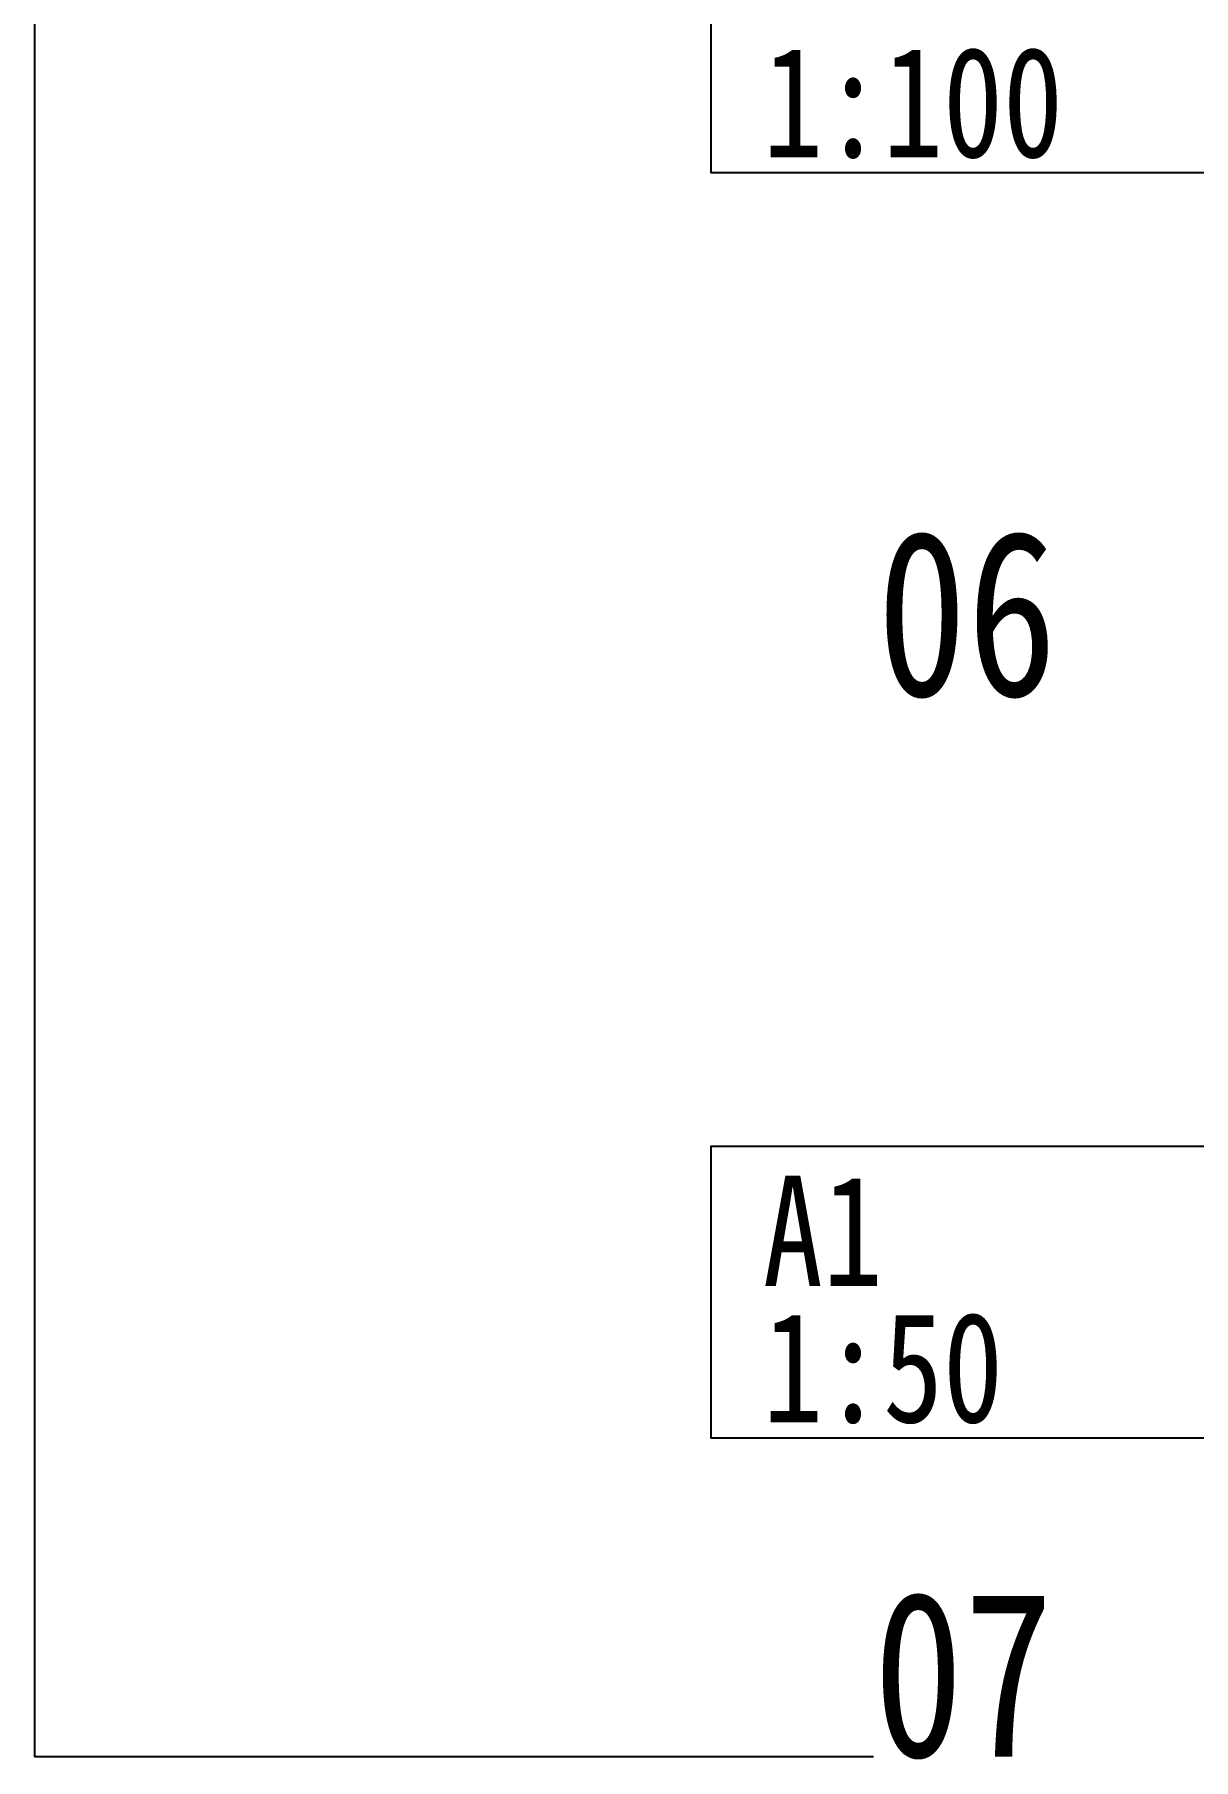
# Model space of a CAD drawing. Extents: x -518115 to 1124316, y -209821 to 1628073.
# Drawn here: x 741318 to 812050, y 806958 to 912225 of the extents above; entities that cross this region are included whole.
import ezdxf

# ---------------------------------------------------------------- set-up
doc = ezdxf.new("R2010")
doc.units = 0
doc.header["$LTSCALE"] = 1000
doc.header["$MEASUREMENT"] = 0
doc.layers.add('text', color=7, linetype='Continuous')
doc.layers.add('图框', color=140, linetype='Continuous')
doc.styles.add('黑体', font='')
doc.styles.get('黑体').set_extended_font_data('SimHei')

msp = doc.modelspace()

# ---------------------------------------------------------------- linework, layer by layer
for p in [(741318.3, 1136915.9), (792512.3, 807122.3)]:
    msp.add_line(p, (741318.3, 807122.3))
at = {"layer": 'text', "color": 2}
msp.add_lwpolyline([(813614.1, 826573.7), (782614.1, 826573.7), (782614.1, 844382.1), (813614.1, 844382.1)], close=True, dxfattribs=at)
at = {"layer": '图框', "color": 2}
msp.add_lwpolyline([(813614.1, 903782.1), (782614.1, 903782.1), (782614.1, 921782.1), (813614.1, 921782.1)], close=True, dxfattribs=at)

# ---------------------------------------------------------------- texts
at = {"layer": 'text', "color": 1, "style": '黑体', "width": 0.8}
for s, p in [('06', (792731, 871865.9)), ('07', (792512.3, 807122.3))]:
    msp.add_text(s, height=10094.18, dxfattribs=at).set_placement(p)
at = {"layer": 'text', "color": 2, "style": '黑体', "width": 0.8}
for s, p in [('A1', (785767.4, 835856.5)), ('1:50', (785777.3, 827530.4))]:
    msp.add_text(s, height=6729.45, dxfattribs=at).set_placement(p)
at = {"layer": '图框', "color": 2, "style": '黑体', "width": 0.8}
msp.add_text('1:100', height=6729.45, dxfattribs=at).set_placement((785777.3, 904738.7))

doc.saveas('drawing.dxf')
